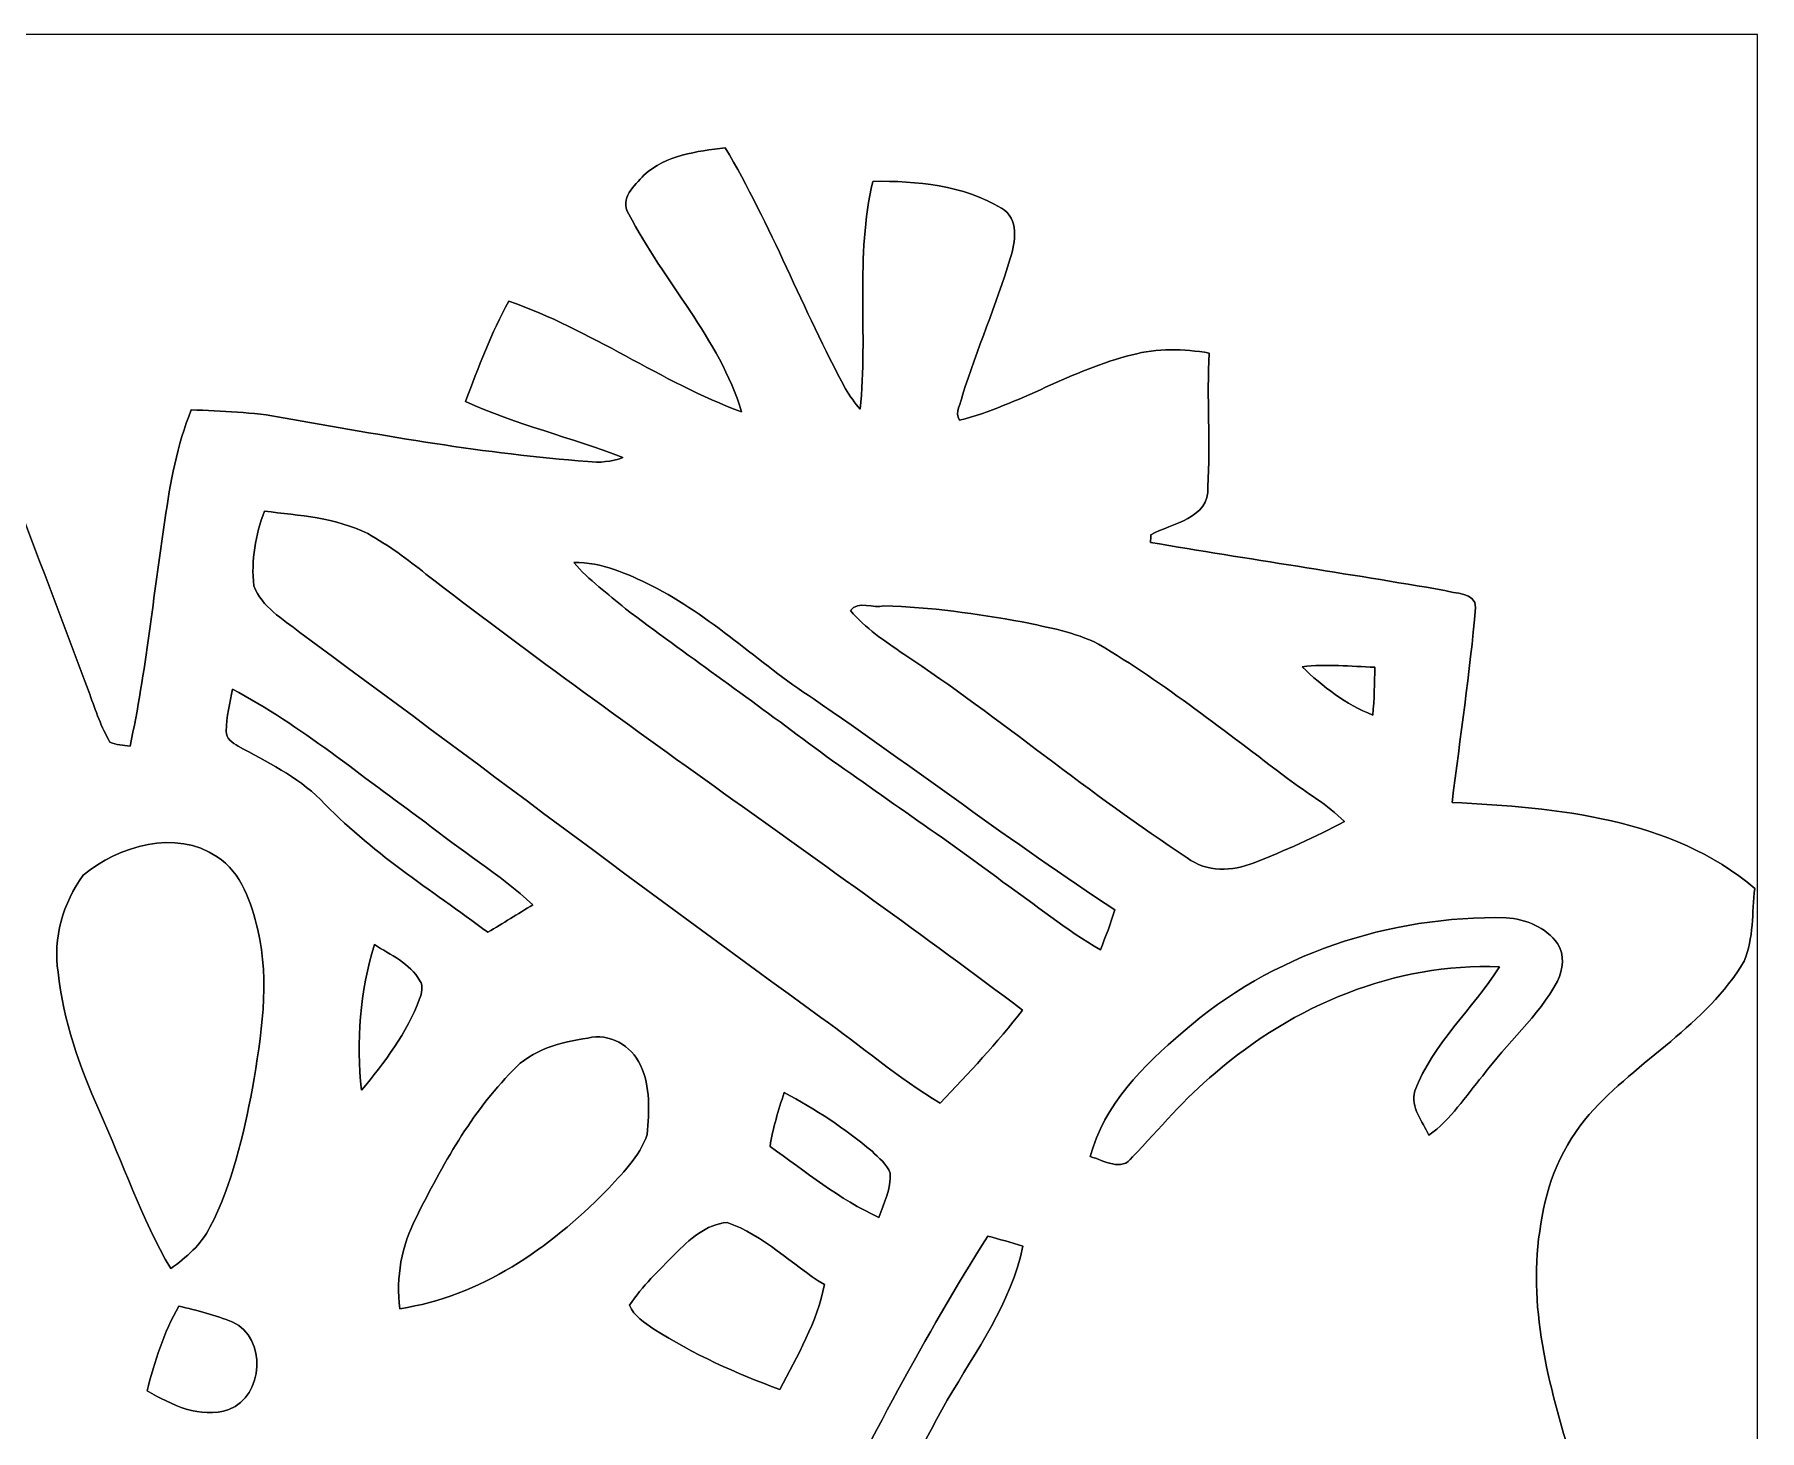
# Model space of a CAD drawing. Header units: centimetres. Extents: x -16.8 to 16.8, y -16.7 to 16.7.
# Drawn here: x -2.95 to 16.8, y 0.69 to 16.67 of the extents above; entities that cross this region are included whole.
import ezdxf

# ---------------------------------------------------------------- set-up
doc = ezdxf.new("R2010")
doc.units = ezdxf.units.CM
doc.header["$MEASUREMENT"] = 0
doc.layers.add('Layer 1', color=7, linetype='Continuous')

msp = doc.modelspace()

# ---------------------------------------------------------------- linework, layer by layer
at = {"layer": 'Layer 1', "color": 7}
for points, knots in [([(-16.77458, 16.66875), (-16.77458, 16.66875), (16.77458, 16.66875), (16.77458, 16.66875), (16.77458, 16.66875), (16.77458, 16.66875), (16.77458, -16.66875), (16.77458, -16.66875), (16.77458, -16.66875), (16.77458, -16.66875), (-16.77458, -16.66875), (-16.77458, -16.66875), (-16.77458, -16.66875), (-16.77458, -16.66875), (-16.77458, 16.66875), (-16.77458, 16.66875), (-16.77458, 16.66875), (-16.77458, 16.66875), (-16.77458, 16.66875), (-16.77458, 16.66875)], [0, 0, 0, 0, 0.16666667, 0.16666667, 0.16666667, 0.16666667, 0.33333333, 0.33333333, 0.33333333, 0.33333333, 0.5, 0.5, 0.5, 0.5, 0.66666667, 0.66666667, 0.66666667, 0.66666667, 1, 1, 1, 1]), ([(-6.6615, 14.85053), (-8.43104, 14.26245), (-10.16953, 13.58724), (-11.9186, 12.94201), (-11.9186, 12.94201), (-13.16602, 12.46822), (-14.45436, 12.09357), (-15.65875, 11.51184), (-15.65875, 11.51184), (-15.5067, 10.99749), (-15.30491, 10.50008), (-15.12323, 9.99596), (-15.12323, 9.99596), (-14.09912, 7.17374), (-12.96353, 4.39244), (-11.96128, 1.5621), (-11.96128, 1.5621), (-12.57618, 1.31763), (-13.25668, 1.30281), (-13.87404, 1.06221), (-13.87404, 1.06221), (-14.68085, 0.79939), (-15.43085, 0.32879), (-15.95226, -0.3489), (-15.95226, -0.3489), (-15.52258, -0.72531), (-14.89992, -0.8442), (-14.55385, -1.32362), (-14.55385, -1.32362), (-14.07795, -1.94345), (-13.91638, -2.73332), (-13.7414, -3.47733), (-13.7414, -3.47733), (-13.61158, -4.00191), (-13.53608, -4.53743), (-13.43343, -5.06765), (-13.43343, -5.06765), (-13.26021, -6.04767), (-13.06477, -7.02381), (-12.89191, -8.00417), (-12.89191, -8.00417), (-13.35158, -8.17986), (-13.86099, -8.18832), (-14.30479, -8.4141), (-14.30479, -8.4141), (-15.20684, -8.80181), (-15.86089, -9.67564), (-16.02846, -10.63731), (-16.02846, -10.63731), (-16.24965, -11.85298), (-15.95191, -13.1953), (-15.10594, -14.11852), (-15.10594, -14.11852), (-14.61488, -14.63957), (-13.96965, -14.98071), (-13.31771, -15.25729), (-13.31771, -15.25729), (-11.68224, -15.89652), (-9.9, -15.95402), (-8.16645, -15.96743), (-8.16645, -15.96743), (-4.37833, -16.10289), (-0.58632, -15.98401), (3.20322, -16.05809), (3.20322, -16.05809), (4.40372, -16.09584), (5.60423, -16.0461), (6.80508, -16.05492), (6.80508, -16.05492), (8.55204, -16.00518), (10.30041, -16.05209), (12.04807, -16.02987), (12.04807, -16.02987), (12.89932, -16.00659), (13.80137, -15.89652), (14.51751, -15.39946), (14.51751, -15.39946), (15.00717, -15.09677), (15.35853, -14.53832), (15.32961, -13.95271), (15.32961, -13.95271), (15.32819, -13.51809), (15.28586, -13.07994), (15.17332, -12.65978), (15.17332, -12.65978), (15.04103, -12.28196), (14.74047, -11.99868), (14.52562, -11.66954), (14.52562, -11.66954), (14.81208, -11.44094), (15.08972, -11.19717), (15.31726, -10.90824), (15.31726, -10.90824), (15.76493, -10.37237), (16.14593, -9.77194), (16.37101, -9.10802), (16.37101, -9.10802), (16.76329, -8.06944), (16.79575, -6.93385), (16.69838, -5.83988), (16.69838, -5.83988), (16.60948, -4.80942), (16.29586, -3.81529), (15.9064, -2.86244), (15.9064, -2.86244), (15.45661, -1.81187), (15.07561, -0.73413), (14.65227, 0.32667), (14.65227, 0.32667), (14.38451, 1.20615), (14.13016, 2.13184), (14.2942, 3.05753), (14.2942, 3.05753), (14.35559, 3.51684), (14.54362, 3.95781), (14.84736, 4.30918), (14.84736, 4.30918), (15.40192, 4.93113), (16.18756, 5.33188), (16.62042, 6.06213), (16.62042, 6.06213), (16.73013, 6.32566), (16.70932, 6.61811), (16.74177, 6.8961), (16.74177, 6.8961), (15.78716, 7.70608), (14.47518, 7.81791), (13.27679, 7.88), (13.27679, 7.88), (13.36992, 8.62259), (13.48176, 9.36343), (13.54631, 10.10885), (13.54631, 10.10885), (13.55125, 10.28594), (13.30254, 10.26654), (13.19354, 10.3057), (13.19354, 10.3057), (12.07276, 10.49937), (10.94705, 10.66553), (9.82557, 10.85568), (9.82557, 10.85568), (9.82662, 10.8779), (9.82909, 10.922), (9.83015, 10.94422), (9.83015, 10.94422), (10.07286, 11.07616), (10.50184, 11.12767), (10.48279, 11.49279), (10.48279, 11.49279), (10.51207, 12.00256), (10.46868, 12.51303), (10.49796, 13.02279), (10.49796, 13.02279), (10.20551, 13.07077), (9.90212, 13.08206), (9.61531, 13.00162), (9.61531, 13.00162), (8.92563, 12.83582), (8.3252, 12.42801), (7.6394, 12.25374), (7.6394, 12.25374), (7.58155, 12.34405), (7.66127, 12.452), (7.67433, 12.53949), (7.67433, 12.53949), (7.83943, 13.06724), (8.06203, 13.57489), (8.21937, 14.10511), (8.21937, 14.10511), (8.28322, 14.29138), (8.31991, 14.56372), (8.12165, 14.68191), (8.12165, 14.68191), (7.68244, 14.94296), (7.14904, 14.99552), (6.6481, 14.98776), (6.6481, 14.98776), (6.44419, 14.13122), (6.59201, 13.24751), (6.50487, 12.37968), (6.50487, 12.37968), (6.44243, 12.45341), (6.38246, 12.53031), (6.33589, 12.61498), (6.33589, 12.61498), (5.84588, 13.51915), (5.48428, 14.48929), (4.95723, 15.37335), (4.95723, 15.37335), (4.63303, 15.33102), (4.28025, 15.28974), (4.02802, 15.05761), (4.02802, 15.05761), (3.92148, 14.93661), (3.74086, 14.79621), (3.85621, 14.61417), (3.85621, 14.61417), (4.25097, 13.84265), (4.89126, 13.19354), (5.14667, 12.34969), (5.14667, 12.34969), (4.22204, 12.69047), (3.4163, 13.29302), (2.4832, 13.61687), (2.4832, 13.61687), (2.27894, 13.25245), (2.13395, 12.8591), (1.98649, 12.46928), (1.98649, 12.46928), (2.56681, 12.20117), (3.1937, 12.06041), (3.78672, 11.82617), (3.78672, 11.82617), (3.65901, 11.7789), (3.52072, 11.76443), (3.38561, 11.78278), (3.38561, 11.78278), (2.21368, 11.86709), (1.05586, 12.0777), (-0.09948, 12.28266), (-0.09948, 12.28266), (-0.44662, 12.34969), (-0.80116, 12.35745), (-1.15288, 12.37368), (-1.15288, 12.37368), (-1.31304, 11.96975), (-1.39383, 11.54077), (-1.45309, 11.11179), (-1.45309, 11.11179), (-1.58679, 10.24855), (-1.66899, 9.37683), (-1.85244, 8.52205), (-1.85244, 8.52205), (-1.93005, 8.53299), (-2.01048, 8.53793), (-2.08315, 8.56897), (-2.08315, 8.56897), (-2.18264, 8.74148), (-2.24578, 8.93127), (-2.31493, 9.11719), (-2.31493, 9.11719), (-2.92629, 10.74173), (-3.52601, 12.37156), (-4.2037, 13.97), (-4.2037, 13.97), (-4.40443, 14.37957), (-4.4898, 14.8403), (-4.74451, 15.22342), (-4.74451, 15.22342), (-4.80977, 15.29362), (-4.87645, 15.41604), (-4.98898, 15.39734), (-4.98898, 15.39734), (-5.58306, 15.34866), (-6.10411, 15.03151), (-6.6615, 14.85053)], [0, 0, 0, 0, 0.01538462, 0.01538462, 0.01538462, 0.01538462, 0.03076923, 0.03076923, 0.03076923, 0.03076923, 0.04615385, 0.04615385, 0.04615385, 0.04615385, 0.06153846, 0.06153846, 0.06153846, 0.06153846, 0.07692308, 0.07692308, 0.07692308, 0.07692308, 0.09230769, 0.09230769, 0.09230769, 0.09230769, 0.10769231, 0.10769231, 0.10769231, 0.10769231, 0.12307692, 0.12307692, 0.12307692, 0.12307692, 0.13846154, 0.13846154, 0.13846154, 0.13846154, 0.15384615, 0.15384615, 0.15384615, 0.15384615, 0.16923077, 0.16923077, 0.16923077, 0.16923077, 0.18461538, 0.18461538, 0.18461538, 0.18461538, 0.2, 0.2, 0.2, 0.2, 0.21538462, 0.21538462, 0.21538462, 0.21538462, 0.23076923, 0.23076923, 0.23076923, 0.23076923, 0.24615385, 0.24615385, 0.24615385, 0.24615385, 0.26153846, 0.26153846, 0.26153846, 0.26153846, 0.27692308, 0.27692308, 0.27692308, 0.27692308, 0.29230769, 0.29230769, 0.29230769, 0.29230769, 0.30769231, 0.30769231, 0.30769231, 0.30769231, 0.32307692, 0.32307692, 0.32307692, 0.32307692, 0.33846154, 0.33846154, 0.33846154, 0.33846154, 0.35384615, 0.35384615, 0.35384615, 0.35384615, 0.36923077, 0.36923077, 0.36923077, 0.36923077, 0.38461538, 0.38461538, 0.38461538, 0.38461538, 0.4, 0.4, 0.4, 0.4, 0.41538462, 0.41538462, 0.41538462, 0.41538462, 0.43076923, 0.43076923, 0.43076923, 0.43076923, 0.44615385, 0.44615385, 0.44615385, 0.44615385, 0.46153846, 0.46153846, 0.46153846, 0.46153846, 0.47692308, 0.47692308, 0.47692308, 0.47692308, 0.49230769, 0.49230769, 0.49230769, 0.49230769, 0.50769231, 0.50769231, 0.50769231, 0.50769231, 0.52307692, 0.52307692, 0.52307692, 0.52307692, 0.53846154, 0.53846154, 0.53846154, 0.53846154, 0.55384615, 0.55384615, 0.55384615, 0.55384615, 0.56923077, 0.56923077, 0.56923077, 0.56923077, 0.58461538, 0.58461538, 0.58461538, 0.58461538, 0.6, 0.6, 0.6, 0.6, 0.61538462, 0.61538462, 0.61538462, 0.61538462, 0.63076923, 0.63076923, 0.63076923, 0.63076923, 0.64615385, 0.64615385, 0.64615385, 0.64615385, 0.66153846, 0.66153846, 0.66153846, 0.66153846, 0.67692308, 0.67692308, 0.67692308, 0.67692308, 0.69230769, 0.69230769, 0.69230769, 0.69230769, 0.70769231, 0.70769231, 0.70769231, 0.70769231, 0.72307692, 0.72307692, 0.72307692, 0.72307692, 0.73846154, 0.73846154, 0.73846154, 0.73846154, 0.75384615, 0.75384615, 0.75384615, 0.75384615, 0.76923077, 0.76923077, 0.76923077, 0.76923077, 0.78461538, 0.78461538, 0.78461538, 0.78461538, 0.8, 0.8, 0.8, 0.8, 0.81538462, 0.81538462, 0.81538462, 0.81538462, 0.83076923, 0.83076923, 0.83076923, 0.83076923, 0.84615385, 0.84615385, 0.84615385, 0.84615385, 0.86153846, 0.86153846, 0.86153846, 0.86153846, 0.87692308, 0.87692308, 0.87692308, 0.87692308, 0.89230769, 0.89230769, 0.89230769, 0.89230769, 0.90769231, 0.90769231, 0.90769231, 0.90769231, 0.92307692, 0.92307692, 0.92307692, 0.92307692, 0.93846154, 0.93846154, 0.93846154, 0.93846154, 0.95384615, 0.95384615, 0.95384615, 0.95384615, 0.96923077, 0.96923077, 0.96923077, 0.96923077, 1, 1, 1, 1]), ([(-0.31397, 11.21269), (0.08537, 11.16648), (0.50165, 11.13755), (0.86783, 10.95622), (0.86783, 10.95622), (1.10455, 10.82534), (1.32186, 10.662), (1.53388, 10.49408), (1.53388, 10.49408), (3.7659, 8.77006), (6.10905, 7.19808), (8.36224, 5.50263), (8.36224, 5.50263), (8.0712, 5.12833), (7.74629, 4.7819), (7.42033, 4.43794), (7.42033, 4.43794), (6.93702, 4.7244), (6.51051, 5.09446), (6.05367, 5.41972), (6.05367, 5.41972), (4.04989, 6.86752), (2.08033, 8.36119), (0.08925, 9.82627), (0.08925, 9.82627), (-0.10478, 9.98185), (-0.34396, 10.11343), (-0.43639, 10.35932), (-0.43639, 10.35932), (-0.46778, 10.6493), (-0.41945, 10.94246), (-0.31397, 11.21269)], [0, 0, 0, 0, 0.11111111, 0.11111111, 0.11111111, 0.11111111, 0.22222222, 0.22222222, 0.22222222, 0.22222222, 0.33333333, 0.33333333, 0.33333333, 0.33333333, 0.44444444, 0.44444444, 0.44444444, 0.44444444, 0.55555556, 0.55555556, 0.55555556, 0.55555556, 0.66666667, 0.66666667, 0.66666667, 0.66666667, 0.77777778, 0.77777778, 0.77777778, 0.77777778, 1, 1, 1, 1]), ([(3.22721, 10.62672), (3.54506, 10.62884), (3.83822, 10.49726), (4.11692, 10.36002), (4.11692, 10.36002), (4.7939, 10.02136), (5.33506, 9.47843), (5.96512, 9.06745), (5.96512, 9.06745), (7.12505, 8.27476), (8.2423, 7.42068), (9.41776, 6.65021), (9.41776, 6.65021), (9.37119, 6.49464), (9.31227, 6.3433), (9.25301, 6.19231), (9.25301, 6.19231), (8.85825, 6.41985), (8.50724, 6.71301), (8.134, 6.97195), (8.134, 6.97195), (7.40516, 7.51699), (6.64633, 8.0204), (5.9115, 8.55733), (5.9115, 8.55733), (5.22005, 9.07944), (4.50921, 9.57509), (3.81741, 10.09615), (3.81741, 10.09615), (3.61774, 10.26901), (3.39549, 10.42106), (3.22721, 10.62672)], [0, 0, 0, 0, 0.11111111, 0.11111111, 0.11111111, 0.11111111, 0.22222222, 0.22222222, 0.22222222, 0.22222222, 0.33333333, 0.33333333, 0.33333333, 0.33333333, 0.44444444, 0.44444444, 0.44444444, 0.44444444, 0.55555556, 0.55555556, 0.55555556, 0.55555556, 0.66666667, 0.66666667, 0.66666667, 0.66666667, 0.77777778, 0.77777778, 0.77777778, 0.77777778, 1, 1, 1, 1]), ([(6.39163, 10.0778), (6.47735, 10.19422), (6.65939, 10.09579), (6.7758, 10.12896), (6.7758, 10.12896), (7.30744, 10.1152), (7.83519, 10.04111), (8.35801, 9.94516), (8.35801, 9.94516), (8.6547, 9.88342), (8.9595, 9.83015), (9.23255, 9.69151), (9.23255, 9.69151), (9.99314, 9.23713), (10.68952, 8.68609), (11.39507, 8.15269), (11.39507, 8.15269), (11.61097, 7.98865), (11.85263, 7.85495), (12.04524, 7.66163), (12.04524, 7.66163), (11.71257, 7.4803), (11.36438, 7.32896), (11.01266, 7.18891), (11.01266, 7.18891), (10.76607, 7.0926), (10.46409, 7.0739), (10.24678, 7.24676), (10.24678, 7.24676), (9.12883, 7.97137), (8.11424, 8.84343), (7.00193, 9.57686), (7.00193, 9.57686), (6.7878, 9.7282), (6.55708, 9.87143), (6.39163, 10.0778)], [0, 0, 0, 0, 0.1, 0.1, 0.1, 0.1, 0.2, 0.2, 0.2, 0.2, 0.3, 0.3, 0.3, 0.3, 0.4, 0.4, 0.4, 0.4, 0.5, 0.5, 0.5, 0.5, 0.6, 0.6, 0.6, 0.6, 0.7, 0.7, 0.7, 0.7, 0.8, 0.8, 0.8, 0.8, 1, 1, 1, 1]), ([(11.56159, 9.43187), (11.83781, 9.46714), (12.11615, 9.43398), (12.39379, 9.42834), (12.39379, 9.42834), (12.38814, 9.2456), (12.39061, 9.0618), (12.36909, 8.87977), (12.36909, 8.87977), (12.06394, 9.00112), (11.79548, 9.20468), (11.56159, 9.43187)], [0, 0, 0, 0, 0.25, 0.25, 0.25, 0.25, 0.5, 0.5, 0.5, 0.5, 1, 1, 1, 1]), ([(-0.68086, 9.17787), (0.10795, 8.75665), (0.79446, 8.17457), (1.52083, 7.65845), (1.52083, 7.65845), (1.92405, 7.33107), (2.37455, 7.06261), (2.75661, 6.70877), (2.75661, 6.70877), (2.58551, 6.60294), (2.41441, 6.49746), (2.24261, 6.39304), (2.24261, 6.39304), (1.58891, 6.87881), (0.89112, 7.31802), (0.32702, 7.9121), (0.32702, 7.9121), (0.0575, 8.17845), (-0.28822, 8.34496), (-0.61666, 8.52417), (-0.61666, 8.52417), (-0.67698, 8.56333), (-0.75988, 8.61131), (-0.75142, 8.69456), (-0.75142, 8.69456), (-0.74789, 8.8579), (-0.71226, 9.01841), (-0.68086, 9.17787)], [0, 0, 0, 0, 0.125, 0.125, 0.125, 0.125, 0.25, 0.25, 0.25, 0.25, 0.375, 0.375, 0.375, 0.375, 0.5, 0.5, 0.5, 0.5, 0.625, 0.625, 0.625, 0.625, 0.75, 0.75, 0.75, 0.75, 1, 1, 1, 1]), ([(-2.38936, 7.04603), (-1.98014, 7.38434), (-1.33068, 7.57767), (-0.85584, 7.2584), (-0.85584, 7.2584), (-0.57785, 7.07602), (-0.46179, 6.72994), (-0.39123, 6.42197), (-0.39123, 6.42197), (-0.248, 5.82366), (-0.35278, 5.20524), (-0.45085, 4.60869), (-0.45085, 4.60869), (-0.56021, 4.06506), (-0.67874, 3.51296), (-0.93874, 3.01801), (-0.93874, 3.01801), (-1.03858, 2.81905), (-1.20862, 2.67053), (-1.38783, 2.54494), (-1.38783, 2.54494), (-1.72191, 3.11891), (-1.93181, 3.75179), (-2.20804, 4.35328), (-2.20804, 4.35328), (-2.43205, 4.8581), (-2.61585, 5.38586), (-2.67617, 5.9376), (-2.67617, 5.9376), (-2.73614, 6.32531), (-2.62043, 6.73312), (-2.38936, 7.04603)], [0, 0, 0, 0, 0.11111111, 0.11111111, 0.11111111, 0.11111111, 0.22222222, 0.22222222, 0.22222222, 0.22222222, 0.33333333, 0.33333333, 0.33333333, 0.33333333, 0.44444444, 0.44444444, 0.44444444, 0.44444444, 0.55555556, 0.55555556, 0.55555556, 0.55555556, 0.66666667, 0.66666667, 0.66666667, 0.66666667, 0.77777778, 0.77777778, 0.77777778, 0.77777778, 1, 1, 1, 1]), ([(10.19916, 5.25357), (11.20634, 6.14116), (12.56312, 6.58848), (13.89803, 6.5599), (13.89803, 6.5599), (14.12134, 6.54262), (14.35029, 6.45195), (14.484, 6.26357), (14.484, 6.26357), (14.57007, 6.13833), (14.54644, 5.96688), (14.48576, 5.83494), (14.48576, 5.83494), (14.2621, 5.42784), (13.90368, 5.12128), (13.62816, 4.75192), (13.62816, 4.75192), (13.43096, 4.51873), (13.26586, 4.24815), (13.01186, 4.07106), (13.01186, 4.07106), (12.93954, 4.23157), (12.79701, 4.38644), (12.85064, 4.57764), (12.85064, 4.57764), (13.05772, 5.12339), (13.51386, 5.51251), (13.81936, 5.99722), (13.81936, 5.99722), (12.6298, 6.04661), (11.45399, 5.55696), (10.56569, 4.78014), (10.56569, 4.78014), (10.21292, 4.49897), (9.93457, 4.14055), (9.61849, 3.82235), (9.61849, 3.82235), (9.49572, 3.64349), (9.29287, 3.78601), (9.13694, 3.82552), (9.13694, 3.82552), (9.29005, 4.42031), (9.74513, 4.86904), (10.19916, 5.25357)], [0, 0, 0, 0, 0.08333333, 0.08333333, 0.08333333, 0.08333333, 0.16666667, 0.16666667, 0.16666667, 0.16666667, 0.25, 0.25, 0.25, 0.25, 0.33333333, 0.33333333, 0.33333333, 0.33333333, 0.41666667, 0.41666667, 0.41666667, 0.41666667, 0.5, 0.5, 0.5, 0.5, 0.58333333, 0.58333333, 0.58333333, 0.58333333, 0.66666667, 0.66666667, 0.66666667, 0.66666667, 0.75, 0.75, 0.75, 0.75, 0.83333333, 0.83333333, 0.83333333, 0.83333333, 1, 1, 1, 1]), ([(0.79551, 4.5847), (0.73519, 5.14138), (0.77823, 5.71712), (0.94298, 6.25263), (0.94298, 6.25263), (1.12748, 6.13445), (1.35326, 6.0392), (1.46473, 5.83812), (1.46473, 5.83812), (1.50566, 5.77497), (1.48661, 5.69771), (1.46156, 5.63245), (1.46156, 5.63245), (1.31833, 5.24016), (1.05939, 4.90326), (0.79551, 4.5847)], [0, 0, 0, 0, 0.2, 0.2, 0.2, 0.2, 0.4, 0.4, 0.4, 0.4, 0.6, 0.6, 0.6, 0.6, 1, 1, 1, 1]), ([(3.38561, 5.18231), (3.63361, 5.2451), (3.88549, 5.09693), (3.98886, 4.87292), (3.98886, 4.87292), (4.10492, 4.62633), (4.08764, 4.34516), (4.06717, 4.08093), (4.06717, 4.08093), (3.97651, 3.82235), (3.77331, 3.62585), (3.59092, 3.42935), (3.59092, 3.42935), (2.9524, 2.77813), (2.15618, 2.22462), (1.23649, 2.08562), (1.23649, 2.08562), (1.1871, 2.4444), (1.25483, 2.80705), (1.42028, 3.12702), (1.42028, 3.12702), (1.7205, 3.72816), (2.05176, 4.32894), (2.52765, 4.81048), (2.52765, 4.81048), (2.7432, 5.05319), (3.07763, 5.13503), (3.38561, 5.18231)], [0, 0, 0, 0, 0.125, 0.125, 0.125, 0.125, 0.25, 0.25, 0.25, 0.25, 0.375, 0.375, 0.375, 0.375, 0.5, 0.5, 0.5, 0.5, 0.625, 0.625, 0.625, 0.625, 0.75, 0.75, 0.75, 0.75, 1, 1, 1, 1]), ([(5.63351, 4.55895), (5.99087, 4.37162), (6.33024, 4.14796), (6.63857, 3.88691), (6.63857, 3.88691), (6.7183, 3.81353), (6.80473, 3.73909), (6.84742, 3.63643), (6.84742, 3.63643), (6.85765, 3.45722), (6.7758, 3.29424), (6.71865, 3.12984), (6.71865, 3.12984), (6.26498, 3.33551), (5.87516, 3.65689), (5.47123, 3.94335), (5.47123, 3.94335), (5.50439, 4.15361), (5.56719, 4.35751), (5.63351, 4.55895)], [0, 0, 0, 0, 0.16666667, 0.16666667, 0.16666667, 0.16666667, 0.33333333, 0.33333333, 0.33333333, 0.33333333, 0.5, 0.5, 0.5, 0.5, 0.66666667, 0.66666667, 0.66666667, 0.66666667, 1, 1, 1, 1]), ([(4.38079, 2.71039), (4.54342, 2.87161), (4.74098, 3.05611), (4.98087, 3.07128), (4.98087, 3.07128), (5.40244, 2.92876), (5.71641, 2.58727), (6.09424, 2.3622), (6.09424, 2.3622), (6.01345, 1.92934), (5.78203, 1.54799), (5.58306, 1.16205), (5.58306, 1.16205), (5.08247, 1.34126), (4.59422, 1.56739), (4.14338, 1.84961), (4.14338, 1.84961), (4.0386, 1.92546), (3.91336, 1.99919), (3.86503, 2.12513), (3.86503, 2.12513), (4.00438, 2.34597), (4.20335, 2.5213), (4.38079, 2.71039)], [0, 0, 0, 0, 0.14285714, 0.14285714, 0.14285714, 0.14285714, 0.28571429, 0.28571429, 0.28571429, 0.28571429, 0.42857143, 0.42857143, 0.42857143, 0.42857143, 0.57142857, 0.57142857, 0.57142857, 0.57142857, 0.71428571, 0.71428571, 0.71428571, 0.71428571, 1, 1, 1, 1]), ([(7.96325, 2.91571), (8.09801, 2.88114), (8.23207, 2.84233), (8.36542, 2.80176), (8.36542, 2.80176), (8.23136, 2.15089), (7.83131, 1.60161), (7.50006, 1.03928), (7.50006, 1.03928), (6.84459, -0.13194), (6.30837, -1.37125), (5.55484, -2.48638), (5.55484, -2.48638), (5.47441, -2.60244), (5.38727, -2.71815), (5.27438, -2.80458), (5.27438, -2.80458), (5.1181, -2.8889), (4.93007, -2.86597), (4.75862, -2.85926), (4.75862, -2.85926), (5.00556, -2.04611), (5.59506, -1.39912), (5.98241, -0.6537), (5.98241, -0.6537), (6.61, 0.55351), (7.23477, 1.76495), (7.96325, 2.91571)], [0, 0, 0, 0, 0.125, 0.125, 0.125, 0.125, 0.25, 0.25, 0.25, 0.25, 0.375, 0.375, 0.375, 0.375, 0.5, 0.5, 0.5, 0.5, 0.625, 0.625, 0.625, 0.625, 0.75, 0.75, 0.75, 0.75, 1, 1, 1, 1]), ([(-1.2954, 2.11526), (-1.08656, 2.06446), (-0.8763, 2.01436), (-0.67663, 1.93181), (-0.67663, 1.93181), (-0.28751, 1.75048), (-0.31856, 1.08726), (-0.72073, 0.93169), (-0.72073, 0.93169), (-1.05586, 0.82021), (-1.37478, 0.98672), (-1.6577, 1.14512), (-1.6577, 1.14512), (-1.57304, 1.48026), (-1.4665, 1.81293), (-1.2954, 2.11526)], [0, 0, 0, 0, 0.2, 0.2, 0.2, 0.2, 0.4, 0.4, 0.4, 0.4, 0.6, 0.6, 0.6, 0.6, 1, 1, 1, 1])]:
    msp.add_open_spline(points, degree=3, knots=knots, dxfattribs=at)
at = {"layer": 'Layer 1', "color": 8}
for points, knots in [([(-6.6615, 14.85053), (-6.10411, 15.03151), (-5.58306, 15.34866), (-4.98898, 15.39734), (-4.98898, 15.39734), (-4.87645, 15.41604), (-4.80977, 15.29362), (-4.74451, 15.22342), (-4.74451, 15.22342), (-4.4898, 14.8403), (-4.40443, 14.37957), (-4.2037, 13.97), (-4.2037, 13.97), (-3.52601, 12.37156), (-2.92629, 10.74173), (-2.31493, 9.11719), (-2.31493, 9.11719), (-2.24578, 8.93127), (-2.18264, 8.74148), (-2.08315, 8.56897), (-2.08315, 8.56897), (-2.01048, 8.53793), (-1.93005, 8.53299), (-1.85244, 8.52205), (-1.85244, 8.52205), (-1.66899, 9.37683), (-1.58679, 10.24855), (-1.45309, 11.11179), (-1.45309, 11.11179), (-1.39383, 11.54077), (-1.31304, 11.96975), (-1.15288, 12.37368), (-1.15288, 12.37368), (-0.80116, 12.35745), (-0.44662, 12.34969), (-0.09948, 12.28266), (-0.09948, 12.28266), (1.05586, 12.0777), (2.21368, 11.86709), (3.38561, 11.78278), (3.38561, 11.78278), (3.52072, 11.76443), (3.65901, 11.7789), (3.78672, 11.82617), (3.78672, 11.82617), (3.1937, 12.06041), (2.56681, 12.20117), (1.98649, 12.46928), (1.98649, 12.46928), (2.13395, 12.8591), (2.27894, 13.25245), (2.4832, 13.61687), (2.4832, 13.61687), (3.4163, 13.29302), (4.22204, 12.69047), (5.14667, 12.34969), (5.14667, 12.34969), (4.89126, 13.19354), (4.25097, 13.84265), (3.85621, 14.61417), (3.85621, 14.61417), (3.74086, 14.79621), (3.92148, 14.93661), (4.02802, 15.05761), (4.02802, 15.05761), (4.28025, 15.28974), (4.63303, 15.33102), (4.95723, 15.37335), (4.95723, 15.37335), (5.48428, 14.48929), (5.84588, 13.51915), (6.33589, 12.61498), (6.33589, 12.61498), (6.38246, 12.53031), (6.44243, 12.45341), (6.50487, 12.37968), (6.50487, 12.37968), (6.59201, 13.24751), (6.44419, 14.13122), (6.6481, 14.98776), (6.6481, 14.98776), (7.14904, 14.99552), (7.68244, 14.94296), (8.12165, 14.68191), (8.12165, 14.68191), (8.31991, 14.56372), (8.28322, 14.29138), (8.21937, 14.10511), (8.21937, 14.10511), (8.06203, 13.57489), (7.83943, 13.06724), (7.67433, 12.53949), (7.67433, 12.53949), (7.66127, 12.452), (7.58155, 12.34405), (7.6394, 12.25374), (7.6394, 12.25374), (8.3252, 12.42801), (8.92563, 12.83582), (9.61531, 13.00162), (9.61531, 13.00162), (9.90212, 13.08206), (10.20551, 13.07077), (10.49796, 13.02279), (10.49796, 13.02279), (10.46868, 12.51303), (10.51207, 12.00256), (10.48279, 11.49279), (10.48279, 11.49279), (10.50184, 11.12767), (10.07286, 11.07616), (9.83015, 10.94422), (9.83015, 10.94422), (9.82909, 10.922), (9.82662, 10.8779), (9.82557, 10.85568), (9.82557, 10.85568), (10.94705, 10.66553), (12.07276, 10.49937), (13.19354, 10.3057), (13.19354, 10.3057), (13.30254, 10.26654), (13.55125, 10.28594), (13.54631, 10.10885), (13.54631, 10.10885), (13.48176, 9.36343), (13.36992, 8.62259), (13.27679, 7.88), (13.27679, 7.88), (14.47518, 7.81791), (15.78716, 7.70608), (16.74177, 6.8961), (16.74177, 6.8961), (16.70932, 6.61811), (16.73013, 6.32566), (16.62042, 6.06213), (16.62042, 6.06213), (16.18756, 5.33188), (15.40192, 4.93113), (14.84736, 4.30918), (14.84736, 4.30918), (14.54362, 3.95781), (14.35559, 3.51684), (14.2942, 3.05753), (14.2942, 3.05753), (14.13016, 2.13184), (14.38451, 1.20615), (14.65227, 0.32667), (14.65227, 0.32667), (15.07561, -0.73413), (15.45661, -1.81187), (15.9064, -2.86244), (15.9064, -2.86244), (16.29586, -3.81529), (16.60948, -4.80942), (16.69838, -5.83988), (16.69838, -5.83988), (16.79575, -6.93385), (16.76329, -8.06944), (16.37101, -9.10802), (16.37101, -9.10802), (16.14593, -9.77194), (15.76493, -10.37237), (15.31726, -10.90824), (15.31726, -10.90824), (15.08972, -11.19717), (14.81208, -11.44094), (14.52562, -11.66954), (14.52562, -11.66954), (14.74047, -11.99868), (15.04103, -12.28196), (15.17332, -12.65978), (15.17332, -12.65978), (15.28586, -13.07994), (15.32819, -13.51809), (15.32961, -13.95271), (15.32961, -13.95271), (15.35853, -14.53832), (15.00717, -15.09677), (14.51751, -15.39946), (14.51751, -15.39946), (13.80137, -15.89652), (12.89932, -16.00659), (12.04807, -16.02987), (12.04807, -16.02987), (10.30041, -16.05209), (8.55204, -16.00518), (6.80508, -16.05492), (6.80508, -16.05492), (5.60423, -16.0461), (4.40372, -16.09584), (3.20322, -16.05809), (3.20322, -16.05809), (-0.58632, -15.98401), (-4.37833, -16.10289), (-8.16645, -15.96743), (-8.16645, -15.96743), (-9.9, -15.95402), (-11.68224, -15.89652), (-13.31771, -15.25729), (-13.31771, -15.25729), (-13.96965, -14.98071), (-14.61488, -14.63957), (-15.10594, -14.11852), (-15.10594, -14.11852), (-15.95191, -13.1953), (-16.24965, -11.85298), (-16.02846, -10.63731), (-16.02846, -10.63731), (-15.86089, -9.67564), (-15.20684, -8.80181), (-14.30479, -8.4141), (-14.30479, -8.4141), (-13.86099, -8.18832), (-13.35158, -8.17986), (-12.89191, -8.00417), (-12.89191, -8.00417), (-13.06477, -7.02381), (-13.26021, -6.04767), (-13.43343, -5.06765), (-13.43343, -5.06765), (-13.53608, -4.53743), (-13.61158, -4.00191), (-13.7414, -3.47733), (-13.7414, -3.47733), (-13.91638, -2.73332), (-14.07795, -1.94345), (-14.55385, -1.32362), (-14.55385, -1.32362), (-14.89992, -0.8442), (-15.52258, -0.72531), (-15.95226, -0.3489), (-15.95226, -0.3489), (-15.43085, 0.32879), (-14.68085, 0.79939), (-13.87404, 1.06221), (-13.87404, 1.06221), (-13.25668, 1.30281), (-12.57618, 1.31763), (-11.96128, 1.5621), (-11.96128, 1.5621), (-12.96353, 4.39244), (-14.09912, 7.17374), (-15.12323, 9.99596), (-15.12323, 9.99596), (-15.30491, 10.50008), (-15.5067, 10.99749), (-15.65875, 11.51184), (-15.65875, 11.51184), (-14.45436, 12.09357), (-13.16602, 12.46822), (-11.9186, 12.94201), (-11.9186, 12.94201), (-10.16953, 13.58724), (-8.43104, 14.26245), (-6.6615, 14.85053), (-6.6615, 14.85053), (-6.6615, 14.85053), (-6.6615, 14.85053), (-6.6615, 14.85053)], [0, 0, 0, 0, 0.01515152, 0.01515152, 0.01515152, 0.01515152, 0.03030303, 0.03030303, 0.03030303, 0.03030303, 0.04545455, 0.04545455, 0.04545455, 0.04545455, 0.06060606, 0.06060606, 0.06060606, 0.06060606, 0.07575758, 0.07575758, 0.07575758, 0.07575758, 0.09090909, 0.09090909, 0.09090909, 0.09090909, 0.10606061, 0.10606061, 0.10606061, 0.10606061, 0.12121212, 0.12121212, 0.12121212, 0.12121212, 0.13636364, 0.13636364, 0.13636364, 0.13636364, 0.15151515, 0.15151515, 0.15151515, 0.15151515, 0.16666667, 0.16666667, 0.16666667, 0.16666667, 0.18181818, 0.18181818, 0.18181818, 0.18181818, 0.1969697, 0.1969697, 0.1969697, 0.1969697, 0.21212121, 0.21212121, 0.21212121, 0.21212121, 0.22727273, 0.22727273, 0.22727273, 0.22727273, 0.24242424, 0.24242424, 0.24242424, 0.24242424, 0.25757576, 0.25757576, 0.25757576, 0.25757576, 0.27272727, 0.27272727, 0.27272727, 0.27272727, 0.28787879, 0.28787879, 0.28787879, 0.28787879, 0.3030303, 0.3030303, 0.3030303, 0.3030303, 0.31818182, 0.31818182, 0.31818182, 0.31818182, 0.33333333, 0.33333333, 0.33333333, 0.33333333, 0.34848485, 0.34848485, 0.34848485, 0.34848485, 0.36363636, 0.36363636, 0.36363636, 0.36363636, 0.37878788, 0.37878788, 0.37878788, 0.37878788, 0.39393939, 0.39393939, 0.39393939, 0.39393939, 0.40909091, 0.40909091, 0.40909091, 0.40909091, 0.42424242, 0.42424242, 0.42424242, 0.42424242, 0.43939394, 0.43939394, 0.43939394, 0.43939394, 0.45454545, 0.45454545, 0.45454545, 0.45454545, 0.46969697, 0.46969697, 0.46969697, 0.46969697, 0.48484848, 0.48484848, 0.48484848, 0.48484848, 0.5, 0.5, 0.5, 0.5, 0.51515152, 0.51515152, 0.51515152, 0.51515152, 0.53030303, 0.53030303, 0.53030303, 0.53030303, 0.54545455, 0.54545455, 0.54545455, 0.54545455, 0.56060606, 0.56060606, 0.56060606, 0.56060606, 0.57575758, 0.57575758, 0.57575758, 0.57575758, 0.59090909, 0.59090909, 0.59090909, 0.59090909, 0.60606061, 0.60606061, 0.60606061, 0.60606061, 0.62121212, 0.62121212, 0.62121212, 0.62121212, 0.63636364, 0.63636364, 0.63636364, 0.63636364, 0.65151515, 0.65151515, 0.65151515, 0.65151515, 0.66666667, 0.66666667, 0.66666667, 0.66666667, 0.68181818, 0.68181818, 0.68181818, 0.68181818, 0.6969697, 0.6969697, 0.6969697, 0.6969697, 0.71212121, 0.71212121, 0.71212121, 0.71212121, 0.72727273, 0.72727273, 0.72727273, 0.72727273, 0.74242424, 0.74242424, 0.74242424, 0.74242424, 0.75757576, 0.75757576, 0.75757576, 0.75757576, 0.77272727, 0.77272727, 0.77272727, 0.77272727, 0.78787879, 0.78787879, 0.78787879, 0.78787879, 0.8030303, 0.8030303, 0.8030303, 0.8030303, 0.81818182, 0.81818182, 0.81818182, 0.81818182, 0.83333333, 0.83333333, 0.83333333, 0.83333333, 0.84848485, 0.84848485, 0.84848485, 0.84848485, 0.86363636, 0.86363636, 0.86363636, 0.86363636, 0.87878788, 0.87878788, 0.87878788, 0.87878788, 0.89393939, 0.89393939, 0.89393939, 0.89393939, 0.90909091, 0.90909091, 0.90909091, 0.90909091, 0.92424242, 0.92424242, 0.92424242, 0.92424242, 0.93939394, 0.93939394, 0.93939394, 0.93939394, 0.95454545, 0.95454545, 0.95454545, 0.95454545, 0.96969697, 0.96969697, 0.96969697, 0.96969697, 1, 1, 1, 1]), ([(-0.31397, 11.21269), (-0.41945, 10.94246), (-0.46778, 10.6493), (-0.43639, 10.35932), (-0.43639, 10.35932), (-0.34396, 10.11343), (-0.10478, 9.98185), (0.08925, 9.82627), (0.08925, 9.82627), (2.08033, 8.36119), (4.04989, 6.86752), (6.05367, 5.41972), (6.05367, 5.41972), (6.51051, 5.09446), (6.93702, 4.7244), (7.42033, 4.43794), (7.42033, 4.43794), (7.74629, 4.7819), (8.0712, 5.12833), (8.36224, 5.50263), (8.36224, 5.50263), (6.10905, 7.19808), (3.7659, 8.77006), (1.53388, 10.49408), (1.53388, 10.49408), (1.32186, 10.662), (1.10455, 10.82534), (0.86783, 10.95622), (0.86783, 10.95622), (0.50165, 11.13755), (0.08537, 11.16648), (-0.31397, 11.21269), (-0.31397, 11.21269), (-0.31397, 11.21269), (-0.31397, 11.21269), (-0.31397, 11.21269)], [0, 0, 0, 0, 0.1, 0.1, 0.1, 0.1, 0.2, 0.2, 0.2, 0.2, 0.3, 0.3, 0.3, 0.3, 0.4, 0.4, 0.4, 0.4, 0.5, 0.5, 0.5, 0.5, 0.6, 0.6, 0.6, 0.6, 0.7, 0.7, 0.7, 0.7, 0.8, 0.8, 0.8, 0.8, 1, 1, 1, 1]), ([(3.22721, 10.62672), (3.39549, 10.42106), (3.61774, 10.26901), (3.81741, 10.09615), (3.81741, 10.09615), (4.50921, 9.57509), (5.22005, 9.07944), (5.9115, 8.55733), (5.9115, 8.55733), (6.64633, 8.0204), (7.40516, 7.51699), (8.134, 6.97195), (8.134, 6.97195), (8.50724, 6.71301), (8.85825, 6.41985), (9.25301, 6.19231), (9.25301, 6.19231), (9.31227, 6.3433), (9.37119, 6.49464), (9.41776, 6.65021), (9.41776, 6.65021), (8.2423, 7.42068), (7.12505, 8.27476), (5.96512, 9.06745), (5.96512, 9.06745), (5.33506, 9.47843), (4.7939, 10.02136), (4.11692, 10.36002), (4.11692, 10.36002), (3.83822, 10.49726), (3.54506, 10.62884), (3.22721, 10.62672), (3.22721, 10.62672), (3.22721, 10.62672), (3.22721, 10.62672), (3.22721, 10.62672)], [0, 0, 0, 0, 0.1, 0.1, 0.1, 0.1, 0.2, 0.2, 0.2, 0.2, 0.3, 0.3, 0.3, 0.3, 0.4, 0.4, 0.4, 0.4, 0.5, 0.5, 0.5, 0.5, 0.6, 0.6, 0.6, 0.6, 0.7, 0.7, 0.7, 0.7, 0.8, 0.8, 0.8, 0.8, 1, 1, 1, 1]), ([(6.39163, 10.0778), (6.55708, 9.87143), (6.7878, 9.7282), (7.00193, 9.57686), (7.00193, 9.57686), (8.11424, 8.84343), (9.12883, 7.97137), (10.24678, 7.24676), (10.24678, 7.24676), (10.46409, 7.0739), (10.76607, 7.0926), (11.01266, 7.18891), (11.01266, 7.18891), (11.36438, 7.32896), (11.71257, 7.4803), (12.04524, 7.66163), (12.04524, 7.66163), (11.85263, 7.85495), (11.61097, 7.98865), (11.39507, 8.15269), (11.39507, 8.15269), (10.68952, 8.68609), (9.99314, 9.23713), (9.23255, 9.69151), (9.23255, 9.69151), (8.9595, 9.83015), (8.6547, 9.88342), (8.35801, 9.94516), (8.35801, 9.94516), (7.83519, 10.04111), (7.30744, 10.1152), (6.7758, 10.12896), (6.7758, 10.12896), (6.65939, 10.09579), (6.47735, 10.19422), (6.39163, 10.0778), (6.39163, 10.0778), (6.39163, 10.0778), (6.39163, 10.0778), (6.39163, 10.0778)], [0, 0, 0, 0, 0.09090909, 0.09090909, 0.09090909, 0.09090909, 0.18181818, 0.18181818, 0.18181818, 0.18181818, 0.27272727, 0.27272727, 0.27272727, 0.27272727, 0.36363636, 0.36363636, 0.36363636, 0.36363636, 0.45454545, 0.45454545, 0.45454545, 0.45454545, 0.54545455, 0.54545455, 0.54545455, 0.54545455, 0.63636364, 0.63636364, 0.63636364, 0.63636364, 0.72727273, 0.72727273, 0.72727273, 0.72727273, 0.81818182, 0.81818182, 0.81818182, 0.81818182, 1, 1, 1, 1]), ([(11.56159, 9.43187), (11.79548, 9.20468), (12.06394, 9.00112), (12.36909, 8.87977), (12.36909, 8.87977), (12.39061, 9.0618), (12.38814, 9.2456), (12.39379, 9.42834), (12.39379, 9.42834), (12.11615, 9.43398), (11.83781, 9.46714), (11.56159, 9.43187), (11.56159, 9.43187), (11.56159, 9.43187), (11.56159, 9.43187), (11.56159, 9.43187)], [0, 0, 0, 0, 0.2, 0.2, 0.2, 0.2, 0.4, 0.4, 0.4, 0.4, 0.6, 0.6, 0.6, 0.6, 1, 1, 1, 1]), ([(-0.68086, 9.17787), (-0.71226, 9.01841), (-0.74789, 8.8579), (-0.75142, 8.69456), (-0.75142, 8.69456), (-0.75988, 8.61131), (-0.67698, 8.56333), (-0.61666, 8.52417), (-0.61666, 8.52417), (-0.28822, 8.34496), (0.0575, 8.17845), (0.32702, 7.9121), (0.32702, 7.9121), (0.89112, 7.31802), (1.58891, 6.87881), (2.24261, 6.39304), (2.24261, 6.39304), (2.41441, 6.49746), (2.58551, 6.60294), (2.75661, 6.70877), (2.75661, 6.70877), (2.37455, 7.06261), (1.92405, 7.33107), (1.52083, 7.65845), (1.52083, 7.65845), (0.79446, 8.17457), (0.10795, 8.75665), (-0.68086, 9.17787), (-0.68086, 9.17787), (-0.68086, 9.17787), (-0.68086, 9.17787), (-0.68086, 9.17787)], [0, 0, 0, 0, 0.11111111, 0.11111111, 0.11111111, 0.11111111, 0.22222222, 0.22222222, 0.22222222, 0.22222222, 0.33333333, 0.33333333, 0.33333333, 0.33333333, 0.44444444, 0.44444444, 0.44444444, 0.44444444, 0.55555556, 0.55555556, 0.55555556, 0.55555556, 0.66666667, 0.66666667, 0.66666667, 0.66666667, 0.77777778, 0.77777778, 0.77777778, 0.77777778, 1, 1, 1, 1]), ([(-2.38936, 7.04603), (-2.62043, 6.73312), (-2.73614, 6.32531), (-2.67617, 5.9376), (-2.67617, 5.9376), (-2.61585, 5.38586), (-2.43205, 4.8581), (-2.20804, 4.35328), (-2.20804, 4.35328), (-1.93181, 3.75179), (-1.72191, 3.11891), (-1.38783, 2.54494), (-1.38783, 2.54494), (-1.20862, 2.67053), (-1.03858, 2.81905), (-0.93874, 3.01801), (-0.93874, 3.01801), (-0.67874, 3.51296), (-0.56021, 4.06506), (-0.45085, 4.60869), (-0.45085, 4.60869), (-0.35278, 5.20524), (-0.248, 5.82366), (-0.39123, 6.42197), (-0.39123, 6.42197), (-0.46179, 6.72994), (-0.57785, 7.07602), (-0.85584, 7.2584), (-0.85584, 7.2584), (-1.33068, 7.57767), (-1.98014, 7.38434), (-2.38936, 7.04603), (-2.38936, 7.04603), (-2.38936, 7.04603), (-2.38936, 7.04603), (-2.38936, 7.04603)], [0, 0, 0, 0, 0.1, 0.1, 0.1, 0.1, 0.2, 0.2, 0.2, 0.2, 0.3, 0.3, 0.3, 0.3, 0.4, 0.4, 0.4, 0.4, 0.5, 0.5, 0.5, 0.5, 0.6, 0.6, 0.6, 0.6, 0.7, 0.7, 0.7, 0.7, 0.8, 0.8, 0.8, 0.8, 1, 1, 1, 1]), ([(10.19916, 5.25357), (9.74513, 4.86904), (9.29005, 4.42031), (9.13694, 3.82552), (9.13694, 3.82552), (9.29287, 3.78601), (9.49572, 3.64349), (9.61849, 3.82235), (9.61849, 3.82235), (9.93457, 4.14055), (10.21292, 4.49897), (10.56569, 4.78014), (10.56569, 4.78014), (11.45399, 5.55696), (12.6298, 6.04661), (13.81936, 5.99722), (13.81936, 5.99722), (13.51386, 5.51251), (13.05772, 5.12339), (12.85064, 4.57764), (12.85064, 4.57764), (12.79701, 4.38644), (12.93954, 4.23157), (13.01186, 4.07106), (13.01186, 4.07106), (13.26586, 4.24815), (13.43096, 4.51873), (13.62816, 4.75192), (13.62816, 4.75192), (13.90368, 5.12128), (14.2621, 5.42784), (14.48576, 5.83494), (14.48576, 5.83494), (14.54644, 5.96688), (14.57007, 6.13833), (14.484, 6.26357), (14.484, 6.26357), (14.35029, 6.45195), (14.12134, 6.54262), (13.89803, 6.5599), (13.89803, 6.5599), (12.56312, 6.58848), (11.20634, 6.14116), (10.19916, 5.25357), (10.19916, 5.25357), (10.19916, 5.25357), (10.19916, 5.25357), (10.19916, 5.25357)], [0, 0, 0, 0, 0.07692308, 0.07692308, 0.07692308, 0.07692308, 0.15384615, 0.15384615, 0.15384615, 0.15384615, 0.23076923, 0.23076923, 0.23076923, 0.23076923, 0.30769231, 0.30769231, 0.30769231, 0.30769231, 0.38461538, 0.38461538, 0.38461538, 0.38461538, 0.46153846, 0.46153846, 0.46153846, 0.46153846, 0.53846154, 0.53846154, 0.53846154, 0.53846154, 0.61538462, 0.61538462, 0.61538462, 0.61538462, 0.69230769, 0.69230769, 0.69230769, 0.69230769, 0.76923077, 0.76923077, 0.76923077, 0.76923077, 0.84615385, 0.84615385, 0.84615385, 0.84615385, 1, 1, 1, 1]), ([(0.79551, 4.5847), (1.05939, 4.90326), (1.31833, 5.24016), (1.46156, 5.63245), (1.46156, 5.63245), (1.48661, 5.69771), (1.50566, 5.77497), (1.46473, 5.83812), (1.46473, 5.83812), (1.35326, 6.0392), (1.12748, 6.13445), (0.94298, 6.25263), (0.94298, 6.25263), (0.77823, 5.71712), (0.73519, 5.14138), (0.79551, 4.5847), (0.79551, 4.5847), (0.79551, 4.5847), (0.79551, 4.5847), (0.79551, 4.5847)], [0, 0, 0, 0, 0.16666667, 0.16666667, 0.16666667, 0.16666667, 0.33333333, 0.33333333, 0.33333333, 0.33333333, 0.5, 0.5, 0.5, 0.5, 0.66666667, 0.66666667, 0.66666667, 0.66666667, 1, 1, 1, 1]), ([(3.38561, 5.18231), (3.07763, 5.13503), (2.7432, 5.05319), (2.52765, 4.81048), (2.52765, 4.81048), (2.05176, 4.32894), (1.7205, 3.72816), (1.42028, 3.12702), (1.42028, 3.12702), (1.25483, 2.80705), (1.1871, 2.4444), (1.23649, 2.08562), (1.23649, 2.08562), (2.15618, 2.22462), (2.9524, 2.77813), (3.59092, 3.42935), (3.59092, 3.42935), (3.77331, 3.62585), (3.97651, 3.82235), (4.06717, 4.08093), (4.06717, 4.08093), (4.08764, 4.34516), (4.10492, 4.62633), (3.98886, 4.87292), (3.98886, 4.87292), (3.88549, 5.09693), (3.63361, 5.2451), (3.38561, 5.18231), (3.38561, 5.18231), (3.38561, 5.18231), (3.38561, 5.18231), (3.38561, 5.18231)], [0, 0, 0, 0, 0.11111111, 0.11111111, 0.11111111, 0.11111111, 0.22222222, 0.22222222, 0.22222222, 0.22222222, 0.33333333, 0.33333333, 0.33333333, 0.33333333, 0.44444444, 0.44444444, 0.44444444, 0.44444444, 0.55555556, 0.55555556, 0.55555556, 0.55555556, 0.66666667, 0.66666667, 0.66666667, 0.66666667, 0.77777778, 0.77777778, 0.77777778, 0.77777778, 1, 1, 1, 1]), ([(5.63351, 4.55895), (5.56719, 4.35751), (5.50439, 4.15361), (5.47123, 3.94335), (5.47123, 3.94335), (5.87516, 3.65689), (6.26498, 3.33551), (6.71865, 3.12984), (6.71865, 3.12984), (6.7758, 3.29424), (6.85765, 3.45722), (6.84742, 3.63643), (6.84742, 3.63643), (6.80473, 3.73909), (6.7183, 3.81353), (6.63857, 3.88691), (6.63857, 3.88691), (6.33024, 4.14796), (5.99087, 4.37162), (5.63351, 4.55895), (5.63351, 4.55895), (5.63351, 4.55895), (5.63351, 4.55895), (5.63351, 4.55895)], [0, 0, 0, 0, 0.14285714, 0.14285714, 0.14285714, 0.14285714, 0.28571429, 0.28571429, 0.28571429, 0.28571429, 0.42857143, 0.42857143, 0.42857143, 0.42857143, 0.57142857, 0.57142857, 0.57142857, 0.57142857, 0.71428571, 0.71428571, 0.71428571, 0.71428571, 1, 1, 1, 1]), ([(4.38079, 2.71039), (4.20335, 2.5213), (4.00438, 2.34597), (3.86503, 2.12513), (3.86503, 2.12513), (3.91336, 1.99919), (4.0386, 1.92546), (4.14338, 1.84961), (4.14338, 1.84961), (4.59422, 1.56739), (5.08247, 1.34126), (5.58306, 1.16205), (5.58306, 1.16205), (5.78203, 1.54799), (6.01345, 1.92934), (6.09424, 2.3622), (6.09424, 2.3622), (5.71641, 2.58727), (5.40244, 2.92876), (4.98087, 3.07128), (4.98087, 3.07128), (4.74098, 3.05611), (4.54342, 2.87161), (4.38079, 2.71039), (4.38079, 2.71039), (4.38079, 2.71039), (4.38079, 2.71039), (4.38079, 2.71039)], [0, 0, 0, 0, 0.125, 0.125, 0.125, 0.125, 0.25, 0.25, 0.25, 0.25, 0.375, 0.375, 0.375, 0.375, 0.5, 0.5, 0.5, 0.5, 0.625, 0.625, 0.625, 0.625, 0.75, 0.75, 0.75, 0.75, 1, 1, 1, 1]), ([(7.96325, 2.91571), (7.23477, 1.76495), (6.61, 0.55351), (5.98241, -0.6537), (5.98241, -0.6537), (5.59506, -1.39912), (5.00556, -2.04611), (4.75862, -2.85926), (4.75862, -2.85926), (4.93007, -2.86597), (5.1181, -2.8889), (5.27438, -2.80458), (5.27438, -2.80458), (5.38727, -2.71815), (5.47441, -2.60244), (5.55484, -2.48638), (5.55484, -2.48638), (6.30837, -1.37125), (6.84459, -0.13194), (7.50006, 1.03928), (7.50006, 1.03928), (7.83131, 1.60161), (8.23136, 2.15089), (8.36542, 2.80176), (8.36542, 2.80176), (8.23207, 2.84233), (8.09801, 2.88114), (7.96325, 2.91571), (7.96325, 2.91571), (7.96325, 2.91571), (7.96325, 2.91571), (7.96325, 2.91571)], [0, 0, 0, 0, 0.11111111, 0.11111111, 0.11111111, 0.11111111, 0.22222222, 0.22222222, 0.22222222, 0.22222222, 0.33333333, 0.33333333, 0.33333333, 0.33333333, 0.44444444, 0.44444444, 0.44444444, 0.44444444, 0.55555556, 0.55555556, 0.55555556, 0.55555556, 0.66666667, 0.66666667, 0.66666667, 0.66666667, 0.77777778, 0.77777778, 0.77777778, 0.77777778, 1, 1, 1, 1]), ([(-1.2954, 2.11526), (-1.4665, 1.81293), (-1.57304, 1.48026), (-1.6577, 1.14512), (-1.6577, 1.14512), (-1.37478, 0.98672), (-1.05586, 0.82021), (-0.72073, 0.93169), (-0.72073, 0.93169), (-0.31856, 1.08726), (-0.28751, 1.75048), (-0.67663, 1.93181), (-0.67663, 1.93181), (-0.8763, 2.01436), (-1.08656, 2.06446), (-1.2954, 2.11526), (-1.2954, 2.11526), (-1.2954, 2.11526), (-1.2954, 2.11526), (-1.2954, 2.11526)], [0, 0, 0, 0, 0.16666667, 0.16666667, 0.16666667, 0.16666667, 0.33333333, 0.33333333, 0.33333333, 0.33333333, 0.5, 0.5, 0.5, 0.5, 0.66666667, 0.66666667, 0.66666667, 0.66666667, 1, 1, 1, 1])]:
    msp.add_open_spline(points, degree=3, knots=knots, dxfattribs=at)

doc.saveas('drawing.dxf')
